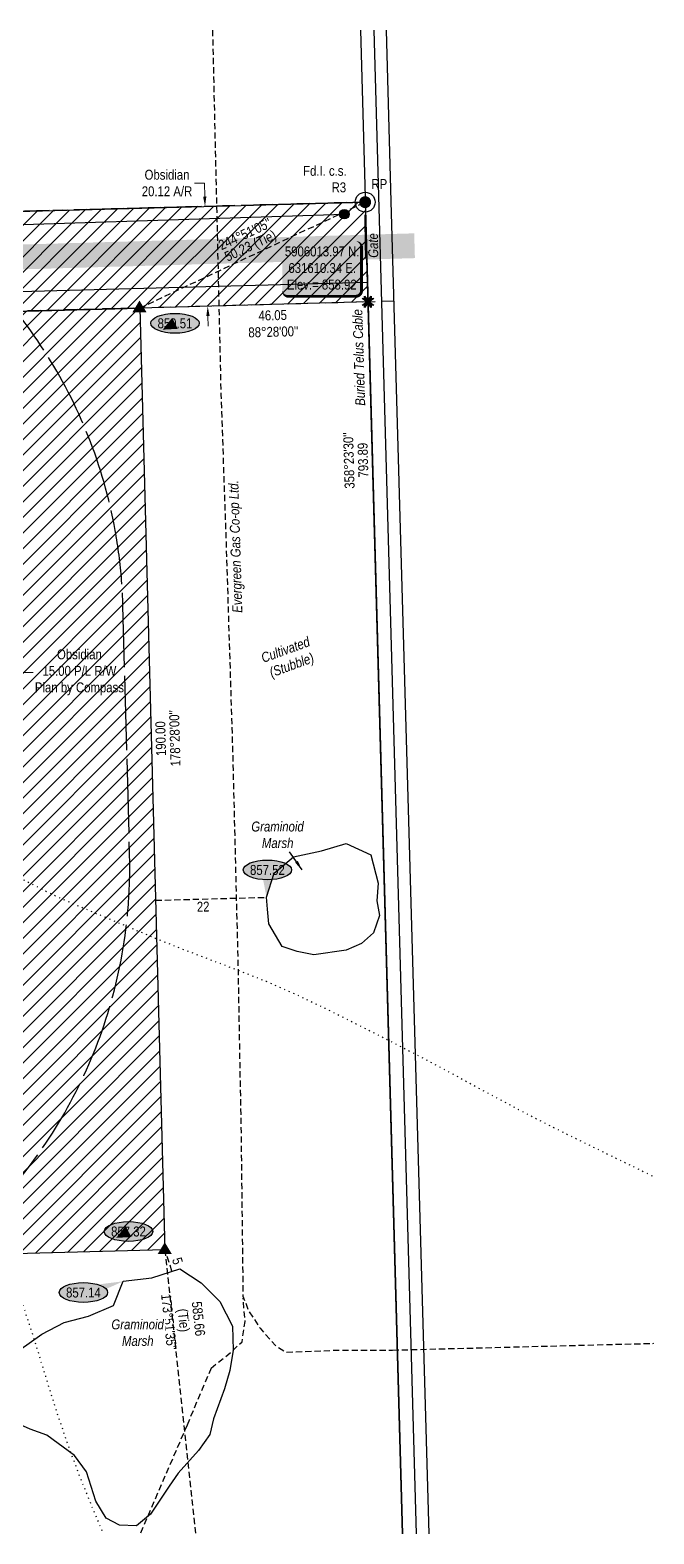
# Model space of a CAD drawing. Extents: x 628807 to 631965, y 5904616 to 5907588.
# Drawn here: x 629824 to 630452, y 5904659 to 5906175 of the extents above; entities that cross this region are included whole.
import ezdxf
from ezdxf.enums import TextEntityAlignment as Align

# ---------------------------------------------------------------- set-up
doc = ezdxf.new("R2010")
doc.units = 0
doc.header["$LTSCALE"] = 5
doc.header["$PDSIZE"] = 0.5
for name, pattern in [('foc-ACCESSROAD', [3.75, 2.5, -1.25]), ('foc-BUFFER', [16.75, 15, -1.75]), ('foc-DOT', [1, 0.2, -0.8]), ('foc-QUARTERLINE', [33, 25, -3, 2, -3]), ('foc-TIELINE', [1.875, 1.25, -0.625]), ('POWERLINE5', [7.8, 2.4, -0.6, 0.6, -0.6, 0.6, -0.6, 2.4]), ('UG_PIPE', [1.875, 1.25, -0.625])]:
    doc.linetypes.add(name, pattern=pattern)
doc.layers.get('Defpoints').update_dxf_attribs({"color": 9})
for name, color, linetype in [('35', 37, 'Continuous'), ('ABADATA-DRILL', 8, 'foc-DOT'), ('AS-FENCE', 48, 'foc-FENCE'), ('AS-PIPE-UG', 44, 'UG_PIPE'), ('AS-PIPE-UG-T', 44, 'Continuous'), ('AS-POWER', 104, 'foc-POWER'), ('AS-POWER-EXISTING', 72, 'POWERLINE5'), ('AS-ROADS', 254, 'Continuous'), ('AS-TELEPHONE-T', 224, 'Continuous'), ('AS-TELUS', 224, 'foc-TEL'), ('AUX-BUFFER', 7, 'foc-BUFFER'), ('C-AR', 13, 'foc-ACCESSROAD'), ('DETAIL-T', 7, 'Continuous'), ('L-BD', 7, 'Continuous'), ('L-MON', 1, 'Continuous'), ('L-SEC', 7, 'Continuous'), ('L-SECQ', 8, 'foc-QUARTERLINE'), ('L-TIE', 7, 'foc-TIELINE'), ('L-TIE-T', 7, 'Continuous'), ('L-TITLEDB', 4, 'Continuous'), ('P-ELEVATION', 7, 'Continuous'), ('P-PROPOSED', 10, 'Continuous'), ('P-PROPOSED-EXISTING-H', 59, 'Continuous'), ('T-TIE', 201, 'foc-TIELINE'), ('WETLAND', 143, 'Continuous'), ('WETLAND-T', 146, 'Continuous')]:
    doc.layers.add(name, color=color, linetype=linetype)
for name, color, linetype, lineweight in [('AS-GENERAL', 48, 'Continuous', 18), ('C-AR-T', 13, 'Continuous', 9), ('C-RW-T', 13, 'Continuous', 9), ('T-TEXT', 48, 'Continuous', 18), ('T-TIE-T', 201, 'Continuous', 18)]:
    doc.layers.add(name, color=color, linetype=linetype, lineweight=lineweight)
doc.styles.add('80', font='ARIALN.TTF', dxfattribs={"height": 10})
doc.styles.add('80CG', font='ARIALN.TTF', dxfattribs={"height": 10})
doc.styles.add('80L', font='ARIALN.TTF', dxfattribs={"height": 10})
doc.styles.add('80LS', font='ARIALNI.TTF', dxfattribs={"height": 10})
doc.styles.add('foc-LtypeFont', font='ARIALN.TTF', dxfattribs={"height": 7.35})
doc.linetypes.add('foc-FENCE', pattern='A,10,-1,["X",foc-LtypeFont,S=0.2,R=0,X=-0.625,Y=-0.75],-1.24', length=12.24)
doc.linetypes.add('foc-FENCE-NOLINE', pattern='A,0,-6,["X",foc-LtypeFont,S=0.2,R=0,X=-0.625,Y=-0.75],-6.24', length=12.24)
doc.linetypes.add('foc-POWER', pattern='A,6,-1,["P",foc-LtypeFont,S=0.2,R=0,X=-0.625,Y=-0.75],-1.24,4', length=12.24)
doc.linetypes.add('foc-TEL', pattern='A,2,-1,["T",foc-LtypeFont,S=0.2,R=0,X=-0.425,Y=-0.75],-1.24,8', length=12.24)
doc.dimstyles.new('Compass 5 000', dxfattribs={"dimscale": 5, "dimtxt": 9, "dimasz": 2, "dimexe": 0.2, "dimexo": 0.0625, "dimgap": 0.5, "dimtad": 0, "dimtih": 1, "dimtoh": 1, "dimzin": 0, "dimdsep": 46, "dimtxsty": '80CG', "dimcen": 0.1, "dimse1": 1, "dimse2": 1, "dimclrd": 256, "dimclrt": 256, "dimaunit": 1, "dimadec": 4, "dimazin": 0, "dimtfac": 0.06, "dimtofl": 0, "dimtmove": 0, "dimatfit": 1, "dimfxl": 0.2, "dimtolj": 1, "dimtzin": 0, "dimlwd": -1, "dimarcsym": 0})

# ---------------------------------------------------------------- blocks, each defined once
blk = doc.blocks.new('POWERPOLE')
h = blk.add_hatch(color=255)
edge = h.paths.add_edge_path()
edge.add_arc((0, 0), 0.96, 0, 360)
at = {"linetype": 'Continuous'}
for p, q in [((0.68, -0.68), (-0.68, 0.68)), ((-0.68, -0.68), (0.68, 0.68))]:
    blk.add_line(p, q, dxfattribs=at)
blk.add_circle((0, 0), 0.96, dxfattribs=at)
blk = doc.blocks.new('*U520')
h = blk.add_hatch(color=254)
edge = h.paths.add_edge_path()
edge.add_line((-34, -28.5), (34, -28.5))
edge.add_arc((34, -22.5), 6, 270, 360)
edge.add_line((40, -22.5), (40, 21))
edge.add_arc((34, 21), 6, 0, 90)
edge.add_line((34, 27), (-34, 27))
edge.add_arc((-34, 21), 6, 90, 180)
edge.add_line((-40, 21), (-40, -22.5))
edge.add_arc((-34, -22.5), 6, 180, 270)
at = {"color": 1, "flags": 128}
blk.add_lwpolyline([(-34, -28.5, 3, 3, 0), (34, -28.5, 3, 3, 0.414214), (40, -22.5, 3, 3, 0), (40, 21, 3, 0, 0.414214), (34, 27, 0, 0, 0), (-34, 27, 0, 0, 0.414214), (-40, 21, 0, 0, 0), (-40, -22.5, 0, 3, 0.414214)], format="xyseb", close=True, dxfattribs=at)
blk.add_lwpolyline([(23.5, -12.9, 0, 10, 0), (0, 0, 5, 5, 0)], format="xyseb", dxfattribs=at)
at = {"color": 1, "style": '80'}
blk.add_attdef('ENTER_TEXT_001', (-36, -5), '', height=10, dxfattribs=at)
blk = doc.blocks.new('*D558')
at = {"layer": 'C-AR-T', "transparency": 16777216}
for p, q in [((629999.3, 5906020.3), (629989.3, 5906020.3)), ((629999.7, 5906006.8), (629999.3, 5906020.3)), ((630002.9, 5905886.2), (630003.2, 5905876.2))]:
    blk.add_line(p, q, dxfattribs=at)
for points in [[(630001.3, 5906006.8), (629998, 5906006.7), (629999.9, 5905996.8)], [(630004.6, 5905886.2), (630001.2, 5905886.2), (630002.6, 5905896.2)]]:
    blk.add_solid(points, dxfattribs=at)
at = {"layer": 'Defpoints', "color": 0, "transparency": 16777216}
for p in [(629999.9, 5905996.8), (629579.7, 5905985.5), (629582.4, 5905884.9)]:
    blk.add_point(p, dxfattribs=at)
at = {"layer": 'C-AR-T', "transparency": 16777216, "insert": (629961.6, 5906020.3), "char_height": 10, "attachment_point": 5, "style": '80CG'}
blk.add_mtext('\\A1;Obsidian\\P20.12 A/R', dxfattribs=at)
blk = doc.blocks.new('*D559')
at = {"layer": 'C-RW-T', "transparency": 16777216}
for p, q in [((629721.6, 5905526.5), (629711.6, 5905526.4)), ((629816.6, 5905527), (629826.6, 5905527.1))]:
    blk.add_line(p, q, dxfattribs=at)
for points in [[(629721.6, 5905528.2), (629721.6, 5905524.8), (629731.6, 5905526.5)], [(629816.5, 5905528.7), (629816.6, 5905525.3), (629806.6, 5905526.9)]]:
    blk.add_solid(points, dxfattribs=at)
at = {"layer": 'Defpoints', "color": 0, "transparency": 16777216}
for p in [(629806.6, 5905526.9), (629731.7, 5905501.4), (629806.7, 5905501.8)]:
    blk.add_point(p, dxfattribs=at)
at = {"layer": 'C-RW-T', "transparency": 16777216, "insert": (629873.3, 5905527.1), "char_height": 10, "attachment_point": 5, "style": '80CG'}
blk.add_mtext('\\A1;Obsidian\\P15.00 P/L R/W\\PPlan by Compass', dxfattribs=at)
blk = doc.blocks.new('we')
at = {"layer": 'P-ELEVATION'}
h = blk.add_hatch(color=111, dxfattribs=at)
h.dxf.hatch_style = 1
edge = h.paths.add_edge_path()
edge.add_ellipse((0, 0), major_axis=(-24.4, 0), ratio=0.410256, start_angle=0, end_angle=360)
at = {"layer": 'P-ELEVATION', "color": 7, "flags": 128}
blk.add_lwpolyline([(0, 0, 12.5, 0, 0), (-12.4, -6.4, 0, 0, 0)], format="xyseb", dxfattribs=at)
at = {"layer": 'P-ELEVATION', "color": 7}
blk.add_ellipse((0, 0), major_axis=(-24.4, 0), ratio=0.410256, dxfattribs=at)
at = {"layer": 'P-ELEVATION', "style": '80'}
blk.add_attdef('ELEVATION', text='', height=10, dxfattribs=at).set_placement((0, 0), align=Align.MIDDLE_CENTER)
blk = doc.blocks.new('*U538')
at = {"layer": 'P-ELEVATION'}
h = blk.add_hatch(color=111, dxfattribs=at)
h.dxf.hatch_style = 1
edge = h.paths.add_edge_path()
edge.add_ellipse((0, 0), major_axis=(-24.4, 0), ratio=0.410256, start_angle=0, end_angle=360)
at = {"layer": 'P-ELEVATION', "color": 7, "flags": 128}
blk.add_lwpolyline([(0, 0, 12.5, 0, 0), (-0.9, -27.6, 0, 0, 0)], format="xyseb", dxfattribs=at)
at = {"layer": 'P-ELEVATION', "color": 7}
blk.add_ellipse((0, 0), major_axis=(-24.4, 0), ratio=0.410256, dxfattribs=at)
at = {"layer": 'P-ELEVATION', "style": '80'}
blk.add_attdef('ELEVATION', text='', height=10, dxfattribs=at).set_placement((0, 0), align=Align.MIDDLE_CENTER)
blk = doc.blocks.new('*U537')
at = {"layer": 'P-ELEVATION'}
h = blk.add_hatch(color=111, dxfattribs=at)
h.dxf.hatch_style = 1
edge = h.paths.add_edge_path()
edge.add_ellipse((0, 0), major_axis=(-24.4, 0), ratio=0.410256, start_angle=0, end_angle=360)
at = {"layer": 'P-ELEVATION', "color": 7, "flags": 128}
blk.add_lwpolyline([(0, 0, 12.5, 0, 0), (40.1, 11.3, 0, 0, 0)], format="xyseb", dxfattribs=at)
at = {"layer": 'P-ELEVATION', "color": 7}
blk.add_ellipse((0, 0), major_axis=(-24.4, 0), ratio=0.410256, dxfattribs=at)
at = {"layer": 'P-ELEVATION', "style": '80'}
blk.add_attdef('ELEVATION', text='', height=10, dxfattribs=at).set_placement((0, 0), align=Align.MIDDLE_CENTER)
blk = doc.blocks.new('fdia')
at = {"color": 255, "const_width": 1}
blk.add_lwpolyline([(-0.5, 0, 1), (0.5, 0, 1)], format="xyb", close=True, dxfattribs=at)
blk = doc.blocks.new('Fdiaa')
blk.add_blockref('fdia', (0, 0))
blk = doc.blocks.new('fdib')
at = {"color": 1, "const_width": 1.6}
blk.add_lwpolyline([(-0.4, 0, 1), (0.4, 0, 1)], format="xyb", close=True, dxfattribs=at)
at = {"color": 1}
blk.add_circle((0, 0), 0.8, dxfattribs=at)
blk = doc.blocks.new('Fdibb')
blk.add_blockref('fdib', (0, 0))
blk = doc.blocks.new('fdicc')
for name in ['Fdibb', 'Fdiaa']:
    blk.add_blockref(name, (0, 0))
blk = doc.blocks.new('FDI')
blk.add_blockref('fdicc', (0, 0))
blk = doc.blocks.new('TRIA')
blk.add_hatch(color=255).paths.add_polyline_path([(-0.04, 1.52), (-1.47, -0.87), (1.39, -0.87)])
blk = doc.blocks.new('TRIAA')
blk.add_blockref('TRIA', (0, 0))
blk = doc.blocks.new('TRIB')
at = {"color": 1}
blk.add_lwpolyline([(-1.12, -0.67), (-0.04, 1.13), (1.04, -0.67)], close=True, dxfattribs=at)
blk = doc.blocks.new('TRIBB')
blk.add_blockref('TRIB', (0, 0))
blk = doc.blocks.new('TRICC')
for name in ['TRIAA', 'TRIBB']:
    blk.add_blockref(name, (0, 0))
blk = doc.blocks.new('plspike')
blk.add_blockref('TRICC', (0, 0))
blk = doc.blocks.new('TEMP')
h = blk.add_hatch(color=255)
h.dxf.hatch_style = 1
h.paths.add_polyline_path([(0, 0.25), (-0.67, 1.15), (-0.67, 0.67), (-1.15, 0.67), (-0.25, 0), (-1.15, -0.67), (-0.67, -0.67), (-0.67, -1.15), (0, -0.25), (0.67, -1.15), (0.67, -0.67), (1.15, -0.67), (0.25, 0), (1.15, 0.67), (0.67, 0.67), (0.67, 1.15)])
h.paths.add_polyline_path([(0.57, 0.85), (0.57, 0.57), (0.85, 0.57), (0.08, 0), (0.85, -0.57), (0.57, -0.57), (0.57, -0.85), (0, -0.08), (-0.57, -0.85), (-0.57, -0.57), (-0.85, -0.57), (-0.08, 0), (-0.85, 0.57), (-0.57, 0.57), (-0.57, 0.85), (0, 0.08)], flags=16)
h = blk.add_hatch(color=1)
h.dxf.hatch_style = 1
h.paths.add_polyline_path([(0, 0.08), (-0.57, 0.85), (-0.57, 0.57), (-0.85, 0.57), (-0.08, 0), (-0.85, -0.57), (-0.57, -0.57), (-0.57, -0.85), (0, -0.08), (0.57, -0.85), (0.57, -0.57), (0.85, -0.57), (0.08, 0), (0.85, 0.57), (0.57, 0.57), (0.57, 0.85)])
at = {"color": 1}
for p, q in [((-0.08, 0), (0.08, 0)), ((0, 0.08), (0, -0.08))]:
    blk.add_line(p, q, dxfattribs=at)
at = {"color": 255, "flags": 128}
blk.add_lwpolyline([(-0.25, 0), (-1.15, 0.67), (-0.67, 0.67), (-0.67, 1.15), (0, 0.25), (0.67, 1.15), (0.67, 0.67), (1.15, 0.67), (0.25, 0), (1.15, -0.67), (0.67, -0.67), (0.67, -1.15), (0, -0.25), (-0.67, -1.15), (-0.67, -0.67), (-1.15, -0.67)], close=True, dxfattribs=at)
at = {"color": 1, "flags": 128}
blk.add_lwpolyline([(-0.08, 0), (-0.85, 0.57), (-0.57, 0.57), (-0.57, 0.85), (0, 0.08), (0.57, 0.85), (0.57, 0.57), (0.85, 0.57), (0.08, 0), (0.85, -0.57), (0.57, -0.57), (0.57, -0.85), (0, -0.08), (-0.57, -0.85), (-0.57, -0.57), (-0.85, -0.57)], close=True, dxfattribs=at)
blk = doc.blocks.new('*U518')
at = {"layer": '35', "color": 3}
blk.add_circle((0, 0), 10, dxfattribs=at)
at = {"layer": '35', "color": 3, "style": '80'}
blk.add_attdef('RP_001', (6.3, 13.3), '', height=10, dxfattribs=at)

msp = doc.modelspace()

# ---------------------------------------------------------------- hatches: boundary and pattern name
at = {"layer": 'P-PROPOSED-EXISTING-H'}
h = msp.add_hatch(dxfattribs=at)
h.set_pattern_fill('ANSI31', color=256, scale=3.5, style=0)
h.set_pattern_definition([(45, (942.581, 4995.232), (-7.857724106, 7.857724106), [])])
edge = h.paths.add_edge_path()
edge.add_line((628922.265, 5905967.925), (630161.332, 5906001.064))
edge.add_line((630161.332, 5906001.064), (630164.153, 5905900.536))
edge.add_line((630164.153, 5905900.536), (629934.047, 5905894.359))
edge.add_line((629934.047, 5905894.359), (629059.697, 5905870.938))
edge.add_line((629059.697, 5905870.938), (628922.265, 5905867.297))
h = msp.add_hatch(dxfattribs=at)
h.set_pattern_fill('ANSI31', color=256, scale=3.5, style=0)
h.set_pattern_definition([(45, (740.722, -435.575), (-7.857724106, 7.857724106), [])])
h.paths.add_polyline_path([(629203.796, 5905275.714), (629183.937, 5905874.297), (629934.047, 5905894.359), (629959.537, 5904945.014), (629518.617, 5904933.214), (629525.212, 5904674.684), (628916.052, 5904658.819), (628900.382, 5905268.004), (629075.769, 5905272.346)])

# ---------------------------------------------------------------- linework, layer by layer
at = {"layer": 'AS-FENCE', "linetype": 'foc-FENCE-NOLINE', "flags": 128}
msp.add_lwpolyline([(630199.014, 5904658.569), (630162.948, 5905943.484)], dxfattribs=at)
at = {"layer": 'AS-FENCE', "flags": 128}
msp.add_lwpolyline([(630163.6, 5905920.235), (629311.502, 5905897.369), (629259.312, 5905852.099)], dxfattribs=at)
at = {"layer": 'AS-GENERAL', "const_width": 2, "flags": 128}
msp.add_lwpolyline([(630162.147, 5905943.979), (630161.332, 5905988.564)], dxfattribs=at)
at = {"layer": 'AS-PIPE-UG', "flags": 128}
for points in [[(630007.429, 5906174.538), (630011.287, 5906008.444), (630015.937, 5905807.249), (630021.627, 5905642.974), (630027.882, 5905441.044), (630033.117, 5905230.724), (630036.187, 5905062.809), (630038.187, 5904898.209), (630043.922, 5904883.364), (630055.332, 5904865.884), (630070.992, 5904848.429), (630081.902, 5904841.749), (630134.927, 5904843.894), (630188.867, 5904843.859)], [(630006.022, 5904825.804), (630022.837, 5904839.079), (630037.227, 5904852.174), (630040.292, 5904872.624), (630038.312, 5904896.109)]]:
    msp.add_lwpolyline(points, dxfattribs=at)
at = {"layer": 'AS-PIPE-UG'}
for points in [[(630188.867, 5904843.859), (630452.366, 5904850.707)], [(630006.022, 5904825.804), (629981.822, 5904768.354), (629934.468, 5904658.569)]]:
    msp.add_lwpolyline(points, dxfattribs=at)
at = {"layer": 'AS-POWER', "flags": 128}
msp.add_lwpolyline([(628922.265, 5905948.181), (629210.232, 5905955.934), (629680.512, 5905974.214), (630140.317, 5905989.019)], dxfattribs=at)
at = {"layer": 'AS-ROADS', "const_width": 25, "flags": 128}
msp.add_lwpolyline([(628922.265, 5905920.381), (630211.107, 5905957.139)], dxfattribs=at)
at = {"layer": 'AS-TELUS', "flags": 128}
msp.add_lwpolyline([(630212.952, 5904658.569), (630170.406, 5906174.538)], dxfattribs=at)
at = {"layer": 'C-AR'}
for p, q in [((630161.332, 5906001.064), (628937.225, 5905968.297)), ((630190.081, 5905901.23), (628937.225, 5905867.693))]:
    msp.add_line(p, q, dxfattribs=at)
at = {"layer": 'L-SEC'}
for p, q in [((630182.548, 5906174.538), (630187.213, 5906001.791)), ((630187.213, 5906001.791), (630225.524, 5904658.569))]:
    msp.add_line(p, q, dxfattribs=at)
at = {"layer": 'L-SECQ'}
msp.add_line((630161.331, 5906001.098), (628937.225, 5905968.325), dxfattribs=at)
at = {"layer": 'L-TIE'}
msp.add_line((629934.047, 5905894.359), (630161.332, 5906001.064), dxfattribs=at)
at = {"layer": 'L-TITLEDB'}
msp.add_line((630156.462, 5906174.538), (630199.014, 5904658.569), dxfattribs=at)
at = {"layer": 'P-PROPOSED', "flags": 128}
msp.add_lwpolyline([(628922.265, 5905967.925), (630161.332, 5906001.064), (630164.153, 5905900.536), (629934.047, 5905894.359), (629059.697, 5905870.938), (628922.265, 5905867.297)], dxfattribs=at)
at = {"layer": 'T-TIE'}
for p, q in [((629950.077, 5905297.322), (630061.91, 5905300.325)), ((629966.561, 5904923.385), (629959.537, 5904945.014))]:
    msp.add_line(p, q, dxfattribs=at)
at = {"layer": 'WETLAND'}
msp.add_lwpolyline([(630174.361, 5905314.563), (630173.182, 5905296.906), (630175.813, 5905282.137), (630169.634, 5905264.342), (630157.696, 5905253.808), (630142.322, 5905246.89), (630109.652, 5905242.277), (630092.886, 5905245.524), (630077.735, 5905250.671), (630064.319, 5905273.491), (630062.979, 5905288.416), (630061.91, 5905300.325), (630069.576, 5905324.655), (630089.137, 5905340.964), (630117.312, 5905347.309), (630142.129, 5905354.488), (630166.902, 5905343.113), (630174.361, 5905314.563)], close=True, dxfattribs=at)

# ---------------------------------------------------------------- block references
at = {"layer": '35', "color": 2}
msp.add_blockref('*U518', (630161.332, 5906001.064), dxfattribs=at).add_auto_attribs({'RP_001': 'RP'})
at = {"layer": 'AS-POWER-EXISTING', "xscale": 5.00000000000002, "yscale": 5.00000000000002, "zscale": 5.00000000000002}
msp.add_blockref('POWERPOLE', (630140.317, 5905989.019), dxfattribs=at)
at = {"layer": 'DETAIL-T', "color": 2}
ref = msp.add_blockref('*U520', (630117.732, 5905934.626), dxfattribs=at)
ref.add_attrib('ENTER_TEXT_001', '5906013.97 N.', (630080.413, 5905946.399), dxfattribs={"layer": '0', "color": 1, "height": 10, "style": '80'})
ref.add_attrib('ENTER_TEXT_002', '631610.34 E.', (630083.936, 5905929.691), dxfattribs={"layer": '0', "color": 1, "height": 10, "style": '80'})
ref.add_attrib('ENTER_TEXT_003', 'Elev.= 858.92', (630082.387, 5905912.983), dxfattribs={"layer": '0', "color": 1, "height": 10, "style": '80'})
at = {"layer": 'L-MON', "xscale": 5.00000000000002, "yscale": 5.00000000000002, "zscale": 5.00000000000002}
for name, p in [('FDI', (630161.332, 5906001.064)), ('plspike', (629934.047, 5905894.359)), ('plspike', (629959.537, 5904945.014))]:
    msp.add_blockref(name, p, dxfattribs=at)
at = {"layer": 'L-MON', "color": 3, "xscale": 4.998401599999999, "yscale": 4.998401599999999, "zscale": 4.998401599999999}
msp.add_blockref('TEMP', (630164.153, 5905900.536), dxfattribs=at)
at = {"layer": 'P-ELEVATION'}
for name, p, values in [('we', (629969.639, 5905878.946), {'ELEVATION': '859.51'}), ('we', (629922.775, 5904963.419), {'ELEVATION': '857.32'}), ('*U537', (629877.381, 5904901.93), {'ELEVATION': '857.14'})]:
    msp.add_blockref(name, p, dxfattribs=at).add_auto_attribs(values)

# ---------------------------------------------------------------- texts
at = {"layer": 'AS-GENERAL', "insert": (630164.629, 5905939.767), "char_height": 9.9968, "attachment_point": 1, "rotation": 91.047222, "style": '80L'}
msp.add_mtext_dynamic_manual_height_columns('\\pi5.131;{\\fArial Narrow|b0|i1|c0|p34;Gate}', width=33.69931, gutter_width=50, heights=[0], dxfattribs=at)
at = {"layer": 'AS-PIPE-UG-T', "insert": (630027.59, 5905586.62), "char_height": 9.9968, "attachment_point": 1, "rotation": 91.774167, "style": '80L'}
msp.add_mtext_dynamic_manual_height_columns('\\pi0.32533;{\\fArial Narrow|b0|i1|c0|p34;Evergreen Gas Co-op Ltd.}', width=132.64802, gutter_width=100, heights=[0], dxfattribs=at)
at = {"layer": 'AS-TELEPHONE-T', "insert": (630151.418, 5905795.35), "char_height": 9.9968, "attachment_point": 1, "rotation": 91.774167, "style": '80L'}
msp.add_mtext_dynamic_manual_height_columns('\\pi0.31442;{\\fArial Narrow|b0|i1|c0|p34;Buried Telus Cable}', width=97.23506, gutter_width=100, heights=[0], dxfattribs=at)
at = {"layer": 'L-BD', "style": '80L'}
for s, rotation, p in [("358°23'30''", 91.6078, (630144.891, 5905740.589)), ('793.89', 91.6078, (630159.131, 5905740.989)), ('190.00', 91.538, (629955.202, 5905460.279)), ("178°28'00''", 91.538, (629969.442, 5905460.662))]:
    msp.add_text(s, height=9.9968, rotation=rotation, dxfattribs=at).set_placement(p, align=Align.MIDDLE)
at = {"layer": 'L-TIE-T', "style": '80L'}
for s, p in [("244°51'05''", (630040.058, 5905969.019)), ('50.23 (Tie)', (630046.112, 5905956.124))]:
    msp.add_text(s, height=9.9968, rotation=25.149, dxfattribs=at).set_placement(p, align=Align.MIDDLE)
at = {"layer": 'T-TIE-T', "style": '80L'}
for s, height, rotation, p in [('22', 9.9968, 1.538, (629998.053, 5905290.945)), ('5', 9.997, 287.990644, (629972.146, 5904933.72))]:
    msp.add_text(s, height=height, rotation=rotation, dxfattribs=at).set_placement(p, align=Align.MIDDLE)

# ---------------------------------------------------------------- dimensions: what is measured, and where the dimension line sits
at = {"layer": 'C-AR-T', "color": 6}
dim = msp.add_linear_dim(base=(629999.949, 5905996.777), p1=(629582.421, 5905884.941), p2=(629579.728, 5905985.527), angle=91.533599, text='Obsidian\\P20.12 A/R', dimstyle='Compass 5 000', dxfattribs=at)
dim.commit()
dim.dimension.update_dxf_attribs({"geometry": '*D558', "text_midpoint": (629961.584, 5906020.291), "dimtype": 161})
at = {"layer": 'C-RW-T', "color": 5}
dim = msp.add_aligned_dim(p1=(629731.717, 5905501.434), p2=(629806.692, 5905501.839), distance=25.107, text='Obsidian\\P15.00 P/L R/W\\PPlan by Compass', dimstyle='Compass 5 000', dxfattribs=at)
dim.commit()
dim.dimension.update_dxf_attribs({"geometry": '*D559', "text_midpoint": (629873.285, 5905527.054)})

# ---------------------------------------------------------------- next in the draw order: texts
at = {"layer": 'L-BD', "insert": (630042.749, 5905891.358), "char_height": 9.9968, "width": 49.92033, "attachment_point": 1, "rotation": 1.5334, "style": '80L', "bg_fill": 3, "box_fill_scale": 1.15, "bg_fill_color": 256, "bg_fill_true_color": 256, "bg_fill_transparency": 0}
msp.add_mtext("\\pi10.933;46.05\\P\\pi0.27842;88°28'00''", dxfattribs=at)
at = {"layer": 'L-MON', "insert": (630096.376, 5906037.665), "char_height": 10, "attachment_point": 1, "style": '80L', "bg_fill": 3, "box_fill_scale": 1.15, "bg_fill_color": 256, "bg_fill_true_color": 256, "bg_fill_transparency": 0}
msp.add_mtext_dynamic_manual_height_columns('\\pi2.3395;Fd.I. c.s.\\P\\pi31.125;R3', width=44.33812, gutter_width=49.99, heights=[0], dxfattribs=at)
at = {"layer": 'L-TIE-T', "insert": (629998.364, 5904876.056), "char_height": 9.9968, "width": 61.15139, "attachment_point": 2, "rotation": 276.140547, "line_spacing_factor": 0.9, "style": '80L', "bg_fill": 3, "box_fill_scale": 1.15, "bg_fill_color": 256, "bg_fill_true_color": 256, "bg_fill_transparency": 0}
msp.add_mtext("585.66 (Tie) 173°51'35''", dxfattribs=at)
at = {"layer": 'T-TEXT', "insert": (630054.8, 5905545.77), "char_height": 9.99574, "attachment_point": 1, "rotation": 20, "style": '80LS', "bg_fill": 2}
msp.add_mtext_dynamic_manual_height_columns('\\pi0.57642;Cultivated\\P\\pi3.3822;(Stubble)', width=51.5952, gutter_width=50, heights=[0], dxfattribs=at)
at = {"layer": 'WETLAND-T', "insert": (630045.982, 5905376.677), "char_height": 9.9968, "attachment_point": 1, "style": '80L', "bg_fill": 2}
msp.add_mtext_dynamic_manual_height_columns('\\pi0.61429;{\\fArial Narrow|b0|i1|c0|p34;Graminoid\\P\\pi11.262;Marsh}', width=53.50382, gutter_width=100, heights=[0], dxfattribs=at)

# ---------------------------------------------------------------- next in the draw order: linework, layer by layer
at = {"layer": 'ABADATA-DRILL', "flags": 128}
msp.add_lwpolyline([(629651.867, 5905411.105), (629651.463, 5905411.244), (629649.747, 5905411.797), (629646.764, 5905412.965), (629643.467, 5905414.625), (629639.753, 5905416.873), (629639.02, 5905418.053), (629643.241, 5905417.37), (629645.822, 5905416.29), (629645.738, 5905415.687), (629645.617, 5905414.634), (629645.174, 5905412.571), (629645.139, 5905410.219), (629645.985, 5905406.741), (629647.547, 5905404.533), (629648.468, 5905403.759), (629644.793, 5905401.006), (629641.487, 5905399.364), (629642.015, 5905400.179), (629642.645, 5905399.096), (629643.15, 5905397.109), (629643.208, 5905396.81), (629643.265, 5905396.562), (629643.48, 5905396.018), (629644.568, 5905394.647), (629646.87, 5905392.81), (629650.521, 5905391.01), (629655.62, 5905389.301), (629662.078, 5905387.278), (629669.552, 5905384.733), (629678.038, 5905381.716), (629687.287, 5905378.27), (629697.05, 5905374.288), (629707.236, 5905369.517), (629718.39, 5905364.073), (629731.507, 5905358.233), (629746.379, 5905352.191), (629762.676, 5905345.289), (629779.603, 5905337.303), (629796.8, 5905328.574), (629814.257, 5905319.502), (629831.915, 5905310.386), (629850.169, 5905301.437), (629869.767, 5905292.724), (629890.262, 5905284.137), (629911.214, 5905275.312), (629932.468, 5905266.395), (629954.884, 5905257.06), (629978.857, 5905247.518), (630005.193, 5905237.491), (630032.841, 5905227.1), (630061.518, 5905215.638), (630090.631, 5905202.886), (630120.94, 5905188.467), (630152.032, 5905172.919), (630183.94, 5905156.744), (630216.466, 5905139.935), (630249.161, 5905122.481), (630282.322, 5905104.439), (630315.93, 5905086.46), (630351.297, 5905068.229), (630387.706, 5905050.277), (630424.262, 5905032.48), (630452.366, 5905018.68)], dxfattribs=at)
at = {"layer": 'WETLAND'}
msp.add_lwpolyline([(629812.148, 5904843.535), (629835.598, 5904859.952), (629858.066, 5904871.704), (629882.353, 5904877.94), (629907.623, 5904888.842), (629917.511, 5904913.233), (629946.318, 5904916.811), (629974.417, 5904925.936), (629995.934, 5904911.689), (630014.803, 5904892.73), (630027.714, 5904868.041), (630027.714, 5904868.041), (630028.38, 5904843.942), (630025.055, 5904823.443), (630019.457, 5904804.736), (630008.612, 5904774.753), (630004.603, 5904758.873), (629993.374, 5904742.793), (629972.88, 5904719.964), (629963.795, 5904706.727), (629945.122, 5904678.383), (629930.987, 5904666.861), (629913.742, 5904667.312), (629900.205, 5904674.359), (629889.72, 5904691.694), (629880.569, 5904721.125), (629868.443, 5904737.487), (629840.636, 5904758.054), (629823.793, 5904764.082), (629808.035, 5904771.068)], dxfattribs=at)

# ---------------------------------------------------------------- next in the draw order: block references
at = {"layer": 'P-ELEVATION'}
msp.add_blockref('*U538', (630062.802, 5905327.908), dxfattribs=at).add_auto_attribs({'ELEVATION': '857.52'})

# ---------------------------------------------------------------- next in the draw order: leaders
at = {"layer": 'WETLAND-T', "path_type": 1}
msp.add_leader([(630097.717, 5905327.935), (630085.149, 5905346.149)], dimstyle='Compass 5 000', override={"dimgap": 0.5, "dimtad": 0}, dxfattribs=at)

# ---------------------------------------------------------------- next in the draw order: texts
at = {"layer": 'WETLAND-T', "insert": (629904.979, 5904874.807), "char_height": 9.9968, "attachment_point": 1, "style": '80L', "bg_fill": 3, "box_fill_scale": 1.15, "bg_fill_color": 256, "bg_fill_true_color": 256, "bg_fill_transparency": 0}
msp.add_mtext_dynamic_manual_height_columns('\\pi0.61429;{\\fArial Narrow|b0|i1|c0|p34;Graminoid\\P\\pi11.262;Marsh}', width=53.50382, gutter_width=100, heights=[0], dxfattribs=at)

# ---------------------------------------------------------------- next in the draw order: linework, layer by layer
at = {"layer": 'ABADATA-DRILL', "flags": 128}
msp.add_lwpolyline([(629653.94, 5905336.026), (629653.554, 5905335.515), (629651.906, 5905335.42), (629649.277, 5905336.447), (629648.317, 5905334.97), (629648.741, 5905330.48), (629649.115, 5905325.989), (629648.783, 5905321.728), (629647.036, 5905317.978), (629646.324, 5905316.558), (629646.234, 5905316.205), (629644.416, 5905315.005), (629643.906, 5905318.992), (629645.771, 5905322.095), (629647.31, 5905324.339), (629644.607, 5905326.214), (629643.361, 5905331.482), (629644.307, 5905340.712), (629642.303, 5905348.059), (629639.288, 5905350.377), (629637.971, 5905343.738), (629638.072, 5905341.89), (629638.273, 5905340.045), (629638.588, 5905337.702), (629639.477, 5905334.476), (629641.186, 5905330.572), (629643.35, 5905326.48), (629646.021, 5905322.102), (629649.779, 5905316.453), (629654.474, 5905309.431), (629659.811, 5905300.925), (629665.067, 5905291.716), (629670.03, 5905282.25), (629674.448, 5905272.618), (629678.235, 5905262.268), (629681.946, 5905251.066), (629685.993, 5905238.523), (629690.669, 5905224.997), (629696.568, 5905210.605), (629703.682, 5905195.696), (629711.671, 5905179.91), (629720.403, 5905162.544), (629729.539, 5905143.289), (629738.919, 5905122.39), (629747.988, 5905100.082), (629756.235, 5905076.751), (629763.809, 5905052.451), (629771.275, 5905026.596), (629778.905, 5905000.247), (629787.159, 5904973.065), (629796.698, 5904944.617), (629807.429, 5904914.652), (629818.188, 5904883.687), (629828.467, 5904851.959), (629838.522, 5904819.324), (629849.111, 5904785.453), (629860.612, 5904751.157), (629873.902, 5904715.461), (629888.709, 5904679.205), (629897.416, 5904658.569)], dxfattribs=at)
at = {"layer": 'AUX-BUFFER', "color": 251, "linetype": 'foc-BUFFER', "flags": 128}
msp.add_lwpolyline([(628924.551, 5905317.42, 1), (629923.872, 5905344.209), (629917.172, 5905594.139, 1), (628917.851, 5905567.35)], format="xyb", close=True, dxfattribs=at)
at = {"layer": 'L-TIE'}
msp.add_line((629959.537, 5904945.014), (629990.354, 5904658.569), dxfattribs=at)
at = {"layer": 'P-PROPOSED', "flags": 128}
msp.add_lwpolyline([(629959.537, 5904945.014), (629518.617, 5904933.214), (629525.212, 5904674.684), (628916.052, 5904658.819), (628900.382, 5905268.004), (629075.769, 5905272.346), (629059.697, 5905870.938), (629934.047, 5905894.359)], close=True, dxfattribs=at)

doc.saveas('drawing.dxf')
